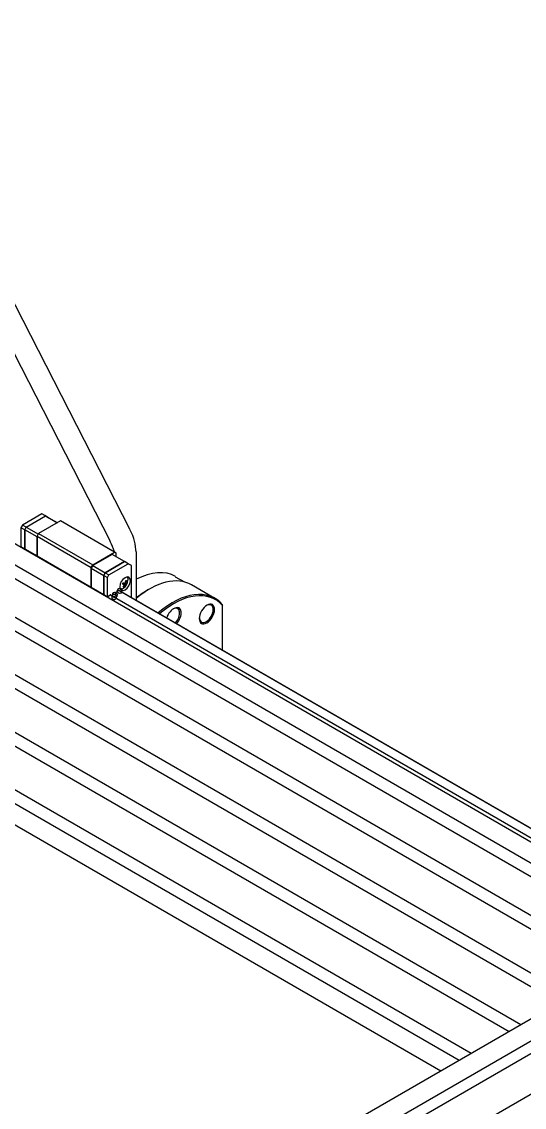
# Model space of a CAD drawing. Extents: x 23 to 317, y -101 to 289.
# Drawn here: x 233.7 to 267.4, y 100.1 to 172.9 of the extents above; entities that cross this region are included whole.
import ezdxf

# ---------------------------------------------------------------- set-up
doc = ezdxf.new("R2010")
doc.units = 0
doc.layers.get('0').update_dxf_attribs({"linetype": 'CONTINUOUS'})

msp = doc.modelspace()

# ---------------------------------------------------------------- linework, layer by layer
at = {"color": 7}
for points in [[(240.970961, 138.802326), (223.515469, 172.887813)], [(239.635158, 138.021857), (222.179667, 172.122353)], [(211.883478, 150.209182), (274.741258, 113.91737)], [(210.652739, 149.503758), (273.690626, 113.106883)], [(209.85726, 149.038479), (272.639995, 112.791693)], [(206.810429, 147.282423), (271.769472, 109.77488)], [(207.605907, 147.747703), (271.514318, 110.855529)], [(204.273905, 145.826548), (271.124084, 107.208337)], [(203.463418, 145.361268), (270.853921, 106.442877)], [(200.131415, 143.425105), (266.381233, 105.167111)], [(200.926893, 143.890384), (267.176711, 105.63239)], [(196.784403, 141.50395), (263.034221, 103.245956)], [(197.579881, 141.954221), (263.8297, 103.711236)], [(195.553664, 140.783517), (261.803482, 102.540532)], [(233.991766, 138.982435), (235.282542, 139.747895), (235.042398, 139.882976), (233.736613, 139.132525)], [(235.282542, 139.747895), (235.492668, 139.627822), (235.237515, 139.762904), (235.042398, 139.882976)], [(233.886703, 138.817335), (233.991766, 138.982435), (233.736613, 139.132525), (233.63155, 138.952417)], [(233.991766, 138.982435), (235.282542, 139.747895), (236.07802, 139.282615), (235.492668, 139.627822), (235.282542, 139.747895)], [(240.025392, 137.016253), (240.025392, 137.256397), (239.920329, 137.316433), (236.288146, 139.417696), (234.817262, 138.562182), (238.449445, 136.475928), (239.920329, 137.316433)], [(233.63155, 138.952417), (233.63155, 137.691659), (233.886703, 137.541569), (233.886703, 138.817335), (233.63155, 138.952417)], [(233.886703, 138.817335), (233.886703, 137.541569), (234.727208, 137.06128), (234.727208, 138.337047), (233.886703, 138.817335), (233.991766, 138.982435), (234.802253, 138.517155)], [(234.817262, 138.562182), (234.727208, 138.397083), (238.344382, 136.29582), (238.449445, 136.475928)], [(234.727208, 138.397083), (234.727208, 137.06128), (238.344382, 134.960017), (238.344382, 136.29582)], [(239.28995, 135.935603), (240.580726, 136.686054), (239.75523, 137.166343), (238.449445, 136.415892), (239.28995, 135.935603)], [(241.361195, 137.331442), (241.361195, 134.089494)], [(238.449445, 136.415892), (238.344382, 136.235784), (239.184887, 135.755495), (239.28995, 135.935603)], [(238.344382, 136.235784), (238.344382, 134.960017), (239.184887, 134.479728), (239.184887, 135.755495)], [(241.046006, 134.269602), (241.046006, 136.415892), (240.83588, 136.535964), (240.580726, 136.686054), (239.28995, 135.935603), (239.530095, 135.785513), (240.83588, 136.535964)], [(239.28995, 135.935603), (239.184887, 135.755495), (239.440041, 135.605405), (239.530095, 135.785513)], [(239.184887, 135.755495), (239.184887, 134.479728), (239.440041, 134.329638), (239.440041, 135.605405)], [(243.987774, 135.665441), (244.603144, 135.320234)], [(240.070419, 134.704864), (240.190492, 134.7649), (240.265537, 134.719873)], [(240.190492, 134.7649), (276.09207, 114.037442), (276.167115, 113.992415)], [(240.265537, 134.719873), (276.167115, 113.992415), (276.167115, 111.876143)], [(240.625753, 135.140125), (240.460654, 135.230179)], [(240.580726, 135.140125), (240.460654, 135.21517)], [(240.715807, 135.125116), (240.535699, 135.230179), (240.475663, 135.245188)], [(240.535699, 134.990035), (240.490672, 135.005044)], [(240.535699, 135.245188), (240.535699, 135.230179)], [(240.655771, 135.21517), (240.610744, 135.245188)], [(242.186691, 134.809927), (242.246728, 134.839945)], [(246.644371, 134.209566), (245.083432, 135.125116)], [(239.440041, 134.329638), (239.620149, 134.44971)], [(239.635158, 134.44971), (275.551745, 113.707243)], [(247.154677, 130.742482), (247.154677, 133.714268), (247.154677, 133.789313)], [(171.209032, 50.219085), (268.227343, 106.232751)], [(172.30469, 49.363571), (269.353019, 105.407255)], [(172.965087, 48.9133), (270.283579, 105.107075)], [(174.135791, 46.857065), (269.818299, 102.10527)]]:
    msp.add_lwpolyline(points, dxfattribs=at)
for points in [[(240.430636, 134.719873), (240.415627, 134.794918), (240.3706, 134.854954), (240.295555, 134.884972), (240.235519, 134.884972), (240.160474, 134.854954), (240.115447, 134.794918), (240.100438, 134.719873), (240.115447, 134.644828), (240.160474, 134.584791), (240.235519, 134.554773), (240.295555, 134.554773), (240.3706, 134.584791), (240.415627, 134.644828), (240.430636, 134.719873), (240.430636, 134.719873)], [(240.05541, 134.314629), (240.040401, 134.389674), (239.995374, 134.44971), (239.920329, 134.479728), (239.860293, 134.479728), (239.785248, 134.44971), (239.740221, 134.389674), (239.725212, 134.314629), (239.740221, 134.239584), (239.785248, 134.179548), (239.860293, 134.14953), (239.920329, 134.14953), (239.995374, 134.179548), (240.040401, 134.239584), (240.05541, 134.314629), (240.05541, 134.314629)], [(240.100438, 134.44971), (240.085429, 134.524755), (240.040401, 134.584791), (239.965356, 134.61481), (239.90532, 134.61481), (239.830275, 134.584791), (239.785248, 134.524755), (239.770239, 134.44971), (239.785248, 134.374665), (239.830275, 134.314629), (239.90532, 134.284611), (239.965356, 134.284611), (240.040401, 134.314629), (240.085429, 134.374665), (240.100438, 134.44971), (240.100438, 134.44971)]]:
    msp.add_lwpolyline(points, close=True, dxfattribs=at)
for points in [[(241.355221, 137.332108), (241.354301, 137.785361), (241.215273, 138.304262), (240.962555, 138.797672)], [(239.903596, 137.33476), (239.837177, 137.568366), (239.743668, 137.803945), (239.626752, 138.032212)], [(240.616776, 135.604035), (240.419618, 135.491127), (240.260449, 135.215418), (240.261262, 134.98822)], [(240.486424, 134.895101), (240.684235, 135.00907), (240.806058, 135.220064), (240.805862, 135.448359)], [(240.975235, 135.397094), (240.974422, 135.624292), (240.813934, 135.716942), (240.616776, 135.604035)], [(240.662537, 135.417354), (240.680754, 135.413405), (240.697609, 135.410257), (240.712979, 135.407933)], [(240.820863, 135.455535), (240.821025, 135.54439), (240.793743, 135.614354), (240.743928, 135.652833)], [(245.087015, 135.116563), (244.111882, 135.679512), (242.70597, 135.338811), (241.363124, 134.214135)], [(244.006367, 135.679939), (243.304316, 136.085237), (242.364085, 136.018852), (241.371847, 135.493929)], [(240.073517, 134.712776), (240.056657, 134.705105), (240.042549, 134.687053), (240.037808, 134.667084)], [(240.261262, 134.98822), (240.262076, 134.761022), (240.422564, 134.668372), (240.619722, 134.781279)], [(240.287546, 134.862296), (240.345779, 134.838398), (240.42001, 134.849758), (240.496876, 134.894331)], [(240.442008, 135.177686), (240.491688, 135.163078), (240.53703, 135.151721), (240.576611, 135.14397)], [(240.461989, 135.191161), (240.474458, 135.21616), (240.485542, 135.242076), (240.495157, 135.268717)], [(240.472026, 135.26774), (240.521706, 135.253132), (240.567048, 135.241775), (240.60663, 135.234025)], [(240.495904, 135.000757), (240.534039, 135.044413), (240.567137, 135.094139), (240.594159, 135.148373)], [(240.497438, 134.997102), (240.515654, 134.993153), (240.53251, 134.990005), (240.54788, 134.987681)], [(240.540931, 135.000757), (240.579066, 135.044413), (240.612164, 135.094139), (240.639187, 135.148373)], [(240.619722, 134.781279), (240.81688, 134.894187), (240.976049, 135.169896), (240.975235, 135.397094)], [(240.626807, 135.135681), (240.66062, 135.13131), (240.687575, 135.130728), (240.706825, 135.133952)], [(240.627099, 135.224852), (240.648239, 135.282444), (240.662584, 135.342872), (240.669684, 135.404241)], [(240.656825, 135.225735), (240.690638, 135.221365), (240.717593, 135.220782), (240.736843, 135.224006)], [(240.672126, 135.224852), (240.693266, 135.282444), (240.707611, 135.342872), (240.714711, 135.404241)], [(240.717142, 135.131125), (240.729611, 135.156124), (240.740695, 135.18204), (240.75031, 135.208681)], [(242.195333, 134.816098), (241.914318, 134.653735), (241.634091, 134.457309), (241.359382, 134.230135)], [(242.195333, 134.816098), (241.914318, 134.653735), (241.634091, 134.457309), (241.359382, 134.230135)], [(247.155082, 133.793225), (246.214828, 134.885304), (244.486611, 134.664541), (242.839907, 133.242005)], [(247.169542, 133.726452), (246.246876, 134.786942), (244.561554, 134.573338), (242.947426, 133.191323)], [(239.664427, 134.446913), (239.656377, 134.461062), (239.640107, 134.465294), (239.623247, 134.457623)], [(239.672037, 134.445912), (239.672138, 134.445679), (239.67224, 134.445447), (239.672343, 134.445215)], [(239.902222, 134.321726), (239.923192, 134.331266), (239.939218, 134.356399), (239.939592, 134.380329)], [(239.962003, 134.5006), (239.95174, 134.488025), (239.945854, 134.472022), (239.946094, 134.457351)], [(239.955111, 134.507195), (239.989606, 134.552397), (240.016586, 134.604934), (240.032285, 134.657471)], [(243.951985, 133.569499), (243.727913, 133.474842), (243.508205, 133.207378), (243.412639, 132.912923)], [(244.27339, 133.320578), (244.235747, 133.547409), (244.054069, 133.630192), (243.836313, 133.519737)], [(244.380825, 133.321927), (244.350749, 133.563306), (244.176056, 133.664157), (243.951985, 133.569499)], [(243.993148, 132.574677), (244.194546, 132.783702), (244.311034, 133.093748), (244.27339, 133.320578)], [(244.081939, 132.526532), (244.289146, 132.756536), (244.410901, 133.080549), (244.380825, 133.321927)], [(246.11614, 133.758135), (245.834414, 133.592529), (245.603976, 133.193367), (245.601441, 132.866582)], [(246.078317, 132.666096), (246.328755, 132.813618), (246.52919, 133.160808), (246.531709, 133.451454)], [(246.531709, 133.451454), (246.534228, 133.742101), (246.337926, 133.871815), (246.087666, 133.744873)], [(246.106961, 132.574743), (246.388686, 132.740349), (246.619125, 133.139511), (246.62166, 133.466296)], [(246.62166, 133.466296), (246.624194, 133.79308), (246.397865, 133.923741), (246.11614, 133.758135)], [(245.601441, 132.866582), (245.598906, 132.539798), (245.825235, 132.409137), (246.106961, 132.574743)], [(245.602173, 132.903908), (245.617386, 132.623707), (245.827879, 132.518575), (246.078317, 132.666096)]]:
    msp.add_open_spline(points, degree=3, dxfattribs=at)

doc.saveas('drawing.dxf')
